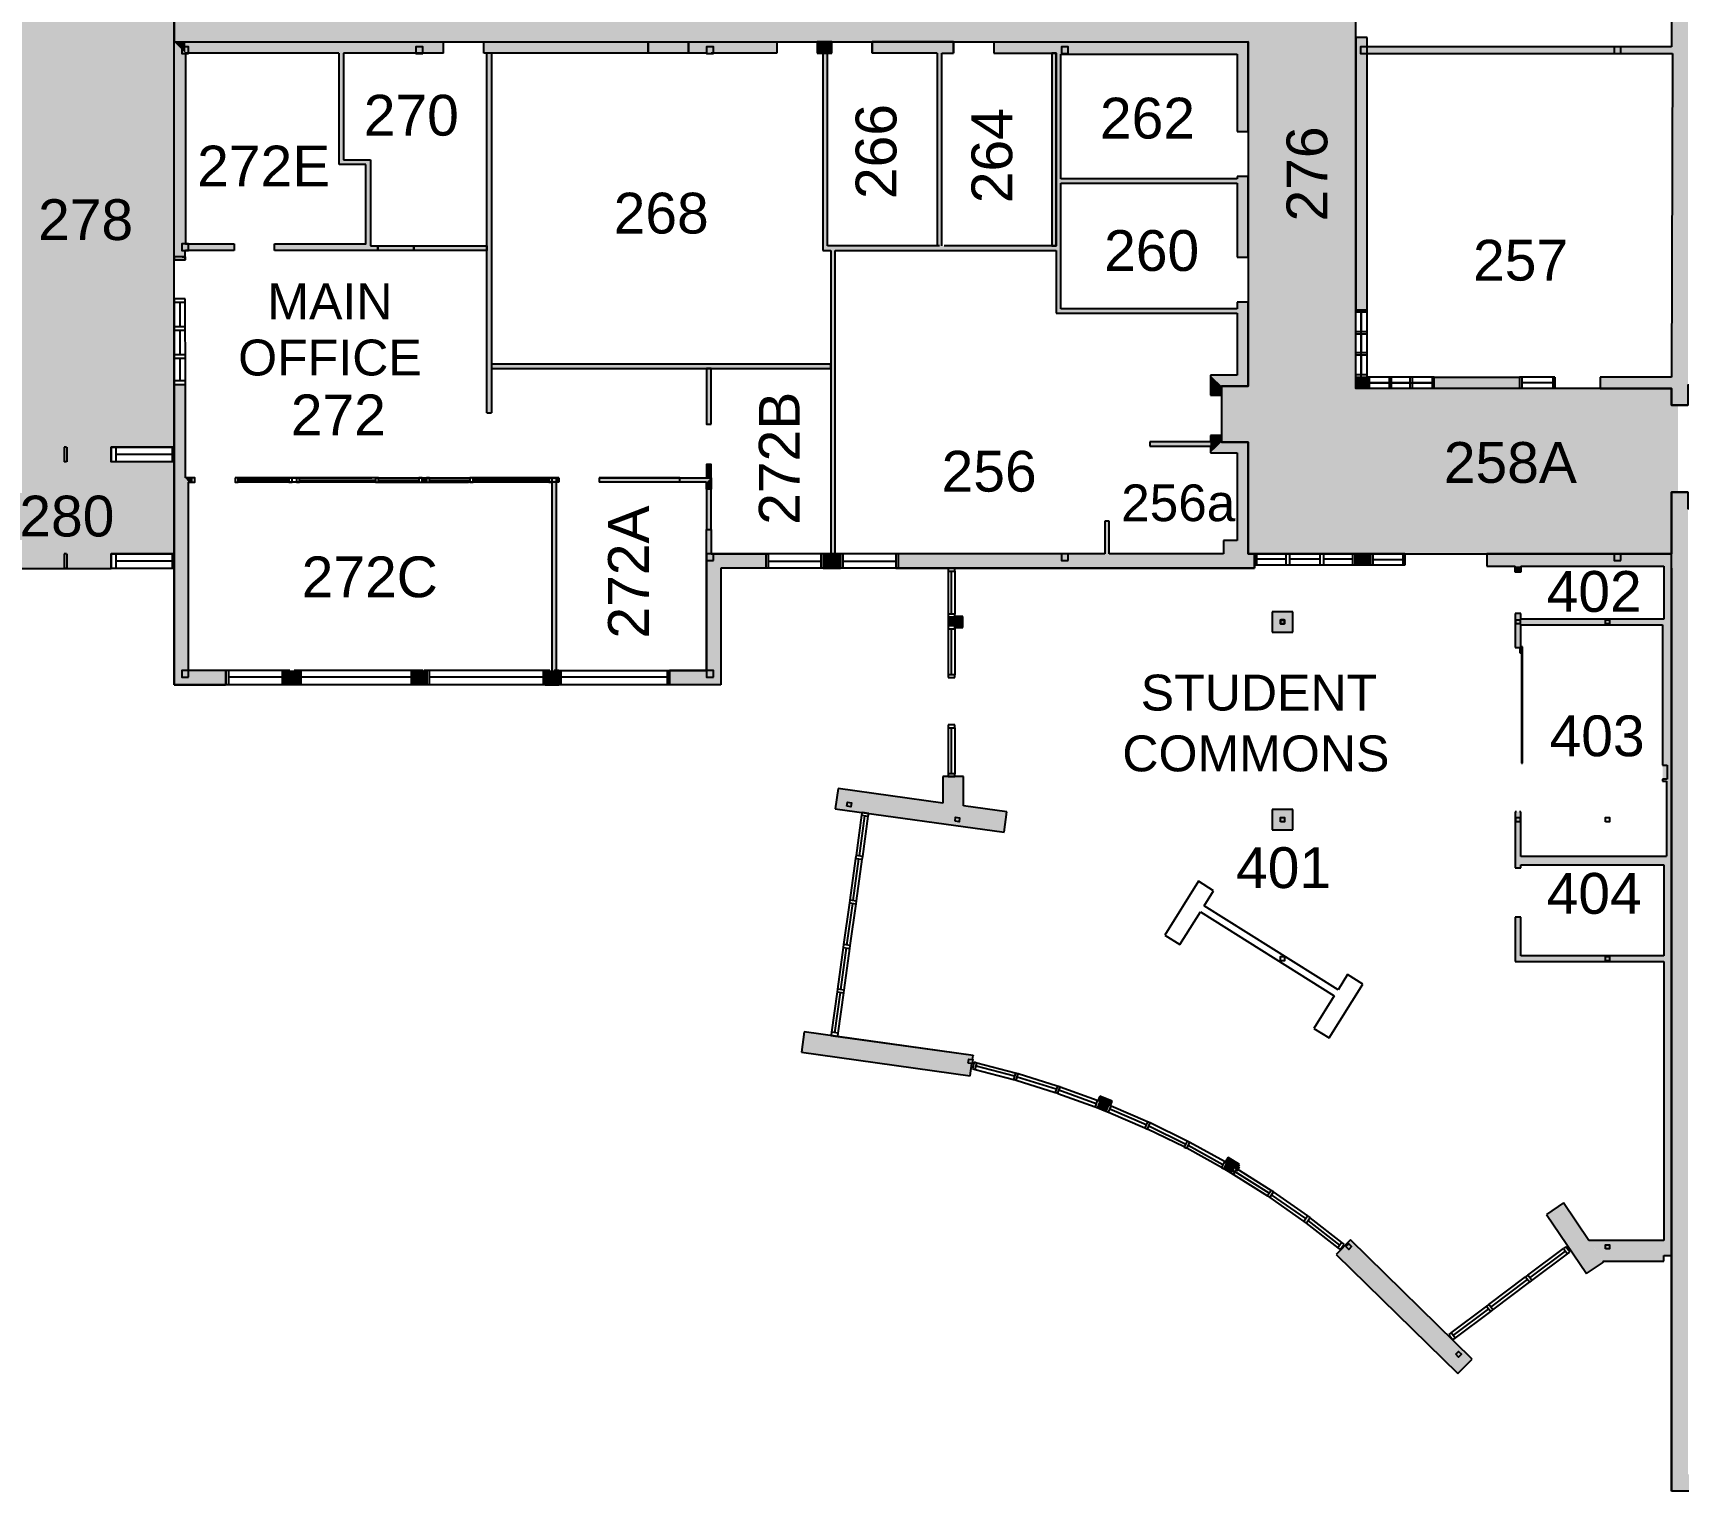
# Model space of a CAD drawing. Extents: x 17496 to 132343, y 22085 to 108769.
# Drawn here: x 60690 to 97396, y 28943 to 61466 of the extents above; entities that cross this region are included whole.
import ezdxf

# ---------------------------------------------------------------- set-up
doc = ezdxf.new("R2010")
doc.units = 0
doc.header["$LTSCALE"] = 500
for name, color, linetype in [('A-GENM', 6, 'CONTINUOUS'), ('CORRIDOR_HATCH', 253, 'CONTINUOUS'), ('ROOM_NUMBERS', 7, 'CONTINUOUS'), ('S-COLS', 6, 'CONTINUOUS'), ('SC1', 7, 'CONTINUOUS'), ('SOLID', 7, 'CONTINUOUS'), ('WALLS', 7, 'CONTINUOUS'), ('WINDOWS', 7, 'CONTINUOUS')]:
    doc.layers.add(name, color=color, linetype=linetype)
doc.styles.add('STANDARD_2', font='arial.ttf')

# ---------------------------------------------------------------- blocks, each defined once
blk = doc.blocks.new('*U64')
at = {"layer": 'SOLID'}
for points in [[(73321, 51443), (73321, 51543), (75121, 51443)], [(75121, 51443), (73321, 51543), (75121, 51543)]]:
    blk.add_solid(points, dxfattribs=at)
blk = doc.blocks.new('*U65')
at = {"layer": 'SOLID'}
for points in [[(75721, 50393), (75721, 51293), (75821, 50393)], [(75821, 50393), (75721, 51293), (75821, 51293)]]:
    blk.add_solid(points, dxfattribs=at)
blk = doc.blocks.new('*U66')
at = {"layer": 'SOLID'}
for points in [[(72371, 51443), (72371, 51543), (72421, 51443)], [(72421, 51443), (72371, 51543), (72421, 51543)]]:
    blk.add_solid(points, dxfattribs=at)
blk = doc.blocks.new('*U69')
at = {"layer": 'SOLID'}
for points in [[(78190, 61014), (78190, 61264), (78317, 61014)], [(78317, 61014), (78190, 61264), (78317, 61264)], [(78317, 61014), (78317, 61264), (78514, 61014)], [(78514, 61014), (78317, 61264), (78514, 61264)]]:
    blk.add_solid(points, dxfattribs=at)
blk = doc.blocks.new('*U70')
at = {"layer": 'SOLID'}
for points in [[(74415, 61014), (74415, 61264), (75315, 61014)], [(75315, 61014), (74415, 61264), (75315, 61264)]]:
    blk.add_solid(points, dxfattribs=at)
blk = doc.blocks.new('*U71')
at = {"layer": 'SOLID'}
for points in [[(68386, 56614), (68386, 56714), (70819, 56614)], [(70819, 56614), (68386, 56714), (70819, 56714)]]:
    blk.add_solid(points, dxfattribs=at)
blk = doc.blocks.new('*U72')
at = {"layer": 'SOLID'}
for points in [[(70749, 61014), (70749, 61264), (74415, 61014)], [(74415, 61014), (70749, 61264), (74415, 61264)]]:
    blk.add_solid(points, dxfattribs=at)
blk = doc.blocks.new('*U73')
at = {"layer": 'SOLID'}
for points in [[(64091, 61014), (63841, 61264), (64091, 61264)], [(64091, 61014), (64091, 61264), (69849, 61014)], [(69849, 61014), (64091, 61264), (69849, 61264)]]:
    blk.add_solid(points, dxfattribs=at)
blk = doc.blocks.new('*U74')
at = {"layer": 'SOLID'}
for points in [[(70919, 53979), (70919, 54079), (78491, 53979)], [(78491, 53979), (70919, 54079), (78491, 54079)]]:
    blk.add_solid(points, dxfattribs=at)
blk = doc.blocks.new('*U75')
at = {"layer": 'SOLID'}
for points in [[(75721, 52743), (75721, 53979), (75821, 52743)], [(75821, 52743), (75721, 53979), (75821, 53979)]]:
    blk.add_solid(points, dxfattribs=at)
blk = doc.blocks.new('*U76')
at = {"layer": 'SOLID'}
for points in [[(75721, 51543), (75721, 51843), (75821, 51543)], [(75821, 51543), (75721, 51843), (75821, 51843)]]:
    blk.add_solid(points, dxfattribs=at)
blk = doc.blocks.new('*U82')
at = {"layer": 'SOLID'}
for points in [[(83421, 56714), (83421, 61014), (83521, 56714)], [(83521, 56714), (83421, 61014), (83521, 61014)]]:
    blk.add_solid(points, dxfattribs=at)
blk = doc.blocks.new('SHS-SQUARE_HOLLOW_SECTION-')
at = {"layer": 'SC1'}
for p, q in [((-45, 37.8), (-45, -37.8)), ((-41.4, -37.8), (-41.4, 37.8)), ((37.8, 45), (-37.8, 45)), ((-37.8, 41.4), (37.8, 41.4)), ((41.4, 37.8), (41.4, -37.8)), ((45, -37.8), (45, 37.8)), ((37.8, -41.4), (-37.8, -41.4)), ((-37.8, -45), (37.8, -45))]:
    blk.add_line(p, q, dxfattribs=at)
for centre, radius, start, end in [((-37.8, 37.8), 7.2, 90, 180), ((-37.8, 37.8), 3.6, 90, 180), ((37.8, 37.8), 7.2, 360, 90), ((37.8, 37.8), 3.6, 0, 90), ((-37.8, -37.8), 7.2, 180, 270), ((-37.8, -37.8), 3.6, 180, 270), ((37.8, -37.8), 7.2, 270, 360), ((37.8, -37.8), 3.6, 270, 0)]:
    blk.add_arc(centre, radius, start, end, dxfattribs=at)
blk = doc.blocks.new('RECTANGULAR_MULLION_-_64MM')
at = {"layer": 'WINDOWS'}
for p, q in [((0, 112), (-64, 112)), ((-64, 112), (-64, -38)), ((0, -38), (0, 112)), ((-64, -38), (0, -38))]:
    blk.add_line(p, q, dxfattribs=at)
blk = doc.blocks.new('RECTANGULAR_MULLION_-_64M0')
at = {"layer": 'WINDOWS'}
for p, q in [((0, 112), (-64, 112)), ((-64, 112), (-64, -38)), ((0, -38), (0, 112)), ((-64, -38), (0, -38))]:
    blk.add_line(p, q, dxfattribs=at)
blk = doc.blocks.new('RECTANGULAR_MULLION_-_64M1')
at = {"layer": 'WINDOWS'}
for p, q in [((0, 112), (-64, 112)), ((-64, 112), (-64, -38)), ((0, -38), (0, 112)), ((-64, -38), (0, -38))]:
    blk.add_line(p, q, dxfattribs=at)
blk = doc.blocks.new('BASE_CABINET_BLANK_FRONT_-')
at = {"layer": 'WINDOWS'}
for p, q in [((62846, 135781), (60367, 135781)), ((60367, 135781), (60367, 135745)), ((60385, 135722), (60386, 135722)), ((60386, 135762), (62846, 135762)), ((60386, 135722), (60386, 135762)), ((62846, 135762), (62846, 135781))]:
    blk.add_line(p, q, dxfattribs=at)
blk = doc.blocks.new('STEEL_COLUMN_BASE_PLATE1_-')
at = {"layer": 'WALLS'}
for p, q in [((59535, 123216), (59535, 123104)), ((59835, 123216), (59535, 123216)), ((59586, 123064), (59646, 123064)), ((59721, 123064), (59785, 123064)), ((59835, 123106), (59835, 123216))]:
    blk.add_line(p, q, dxfattribs=at)
blk = doc.blocks.new('RECTANGULAR_MULLION_-_64M2')
at = {"layer": 'WINDOWS'}
for p, q in [((-64, 112), (0, 112)), ((-64, -38), (-64, 112)), ((0, 112), (0, -38)), ((0, -38), (-64, -38))]:
    blk.add_line(p, q, dxfattribs=at)
blk = doc.blocks.new('RECTANGULAR_MULLION_-_64M3')
at = {"layer": 'WINDOWS'}
for p, q in [((-32, 112), (32, 112)), ((-32, -38), (-32, 112)), ((32, 112), (32, -38)), ((32, -38), (-32, -38))]:
    blk.add_line(p, q, dxfattribs=at)
blk = doc.blocks.new('RECTANGULAR_MULLION_-_64M4')
at = {"layer": 'WINDOWS'}
for p, q in [((-32, 112), (32, 112)), ((-32, -38), (-32, 112)), ((32, 112), (32, -38)), ((32, -38), (-32, -38))]:
    blk.add_line(p, q, dxfattribs=at)
blk = doc.blocks.new('RECTANGULAR_MULLION_-_64M5')
at = {"layer": 'WINDOWS'}
for p, q in [((-64, 112), (0, 112)), ((-64, -38), (-64, 112)), ((0, 112), (0, -38)), ((0, -38), (-64, -38))]:
    blk.add_line(p, q, dxfattribs=at)
blk = doc.blocks.new('RECTANGULAR_MULLION_-_64M6')
at = {"layer": 'WINDOWS'}
for p, q in [((-32, 112), (32, 112)), ((-32, -38), (-32, 112)), ((32, 112), (32, -38)), ((32, -38), (-32, -38))]:
    blk.add_line(p, q, dxfattribs=at)
blk = doc.blocks.new('RECTANGULAR_MULLION_-_64M7')
at = {"layer": 'WINDOWS'}
for p, q in [((-32, 112), (32, 112)), ((-32, -38), (-32, 112)), ((32, 112), (32, -38)), ((32, -38), (-32, -38))]:
    blk.add_line(p, q, dxfattribs=at)
blk = doc.blocks.new('RECTANGULAR_MULLION_-_64M8')
at = {"layer": 'WINDOWS'}
for p, q in [((-64, 112), (0, 112)), ((-64, -38), (-64, 112)), ((0, 112), (0, -38)), ((0, -38), (-64, -38))]:
    blk.add_line(p, q, dxfattribs=at)
blk = doc.blocks.new('RECTANGULAR_MULLION_-_64M9')
at = {"layer": 'WINDOWS'}
for p, q in [((-32, 112), (32, 112)), ((-32, -38), (-32, 112)), ((32, 112), (32, -38)), ((32, -38), (-32, -38))]:
    blk.add_line(p, q, dxfattribs=at)
blk = doc.blocks.new('RECTANGULAR_MULLION_-_64MA')
at = {"layer": 'WINDOWS'}
for p, q in [((-32, 112), (32, 112)), ((-32, -38), (-32, 112)), ((32, 112), (32, -38)), ((32, -38), (-32, -38))]:
    blk.add_line(p, q, dxfattribs=at)
blk = doc.blocks.new('RECTANGULAR_MULLION_-_64MB')
at = {"layer": 'WINDOWS'}
for p, q in [((-64, 38), (0, 38)), ((-64, -112), (-64, 38)), ((0, 38), (0, -112)), ((0, -112), (-64, -112))]:
    blk.add_line(p, q, dxfattribs=at)
blk = doc.blocks.new('RECTANGULAR_MULLION_-_64MC')
at = {"layer": 'WINDOWS'}
for p, q in [((-32, 38), (32, 38)), ((-32, -112), (-32, 38)), ((32, 38), (32, -112)), ((32, -112), (-32, -112))]:
    blk.add_line(p, q, dxfattribs=at)
blk = doc.blocks.new('RECTANGULAR_MULLION_-_64MD')
at = {"layer": 'WINDOWS'}
for p, q in [((-64, 112), (0, 112)), ((-64, -38), (-64, 112)), ((0, 112), (0, -38)), ((0, -38), (-64, -38))]:
    blk.add_line(p, q, dxfattribs=at)
blk = doc.blocks.new('RECTANGULAR_MULLION_-_64ME')
at = {"layer": 'WINDOWS'}
for p, q in [((-64, 38), (0, 38)), ((-64, -112), (-64, 38)), ((0, 38), (0, -112)), ((0, -112), (-64, -112))]:
    blk.add_line(p, q, dxfattribs=at)
blk = doc.blocks.new('BASE_CABINET_BLANK_FRONT1_')
at = {"layer": 'WINDOWS'}
for p, q in [((62846, 135781), (60271, 135781)), ((60271, 135781), (60271, 135745)), ((60271, 135722), (60386, 135722)), ((60386, 135762), (62846, 135762)), ((60386, 135722), (60386, 135762)), ((62846, 135762), (62846, 135781))]:
    blk.add_line(p, q, dxfattribs=at)
blk = doc.blocks.new('*U89')
at = {"layer": 'SOLID'}
for points in [[(73321, 51443), (73321, 51543), (75121, 51443)], [(75121, 51443), (73321, 51543), (75121, 51543)]]:
    blk.add_solid(points, dxfattribs=at)
blk = doc.blocks.new('*U90')
at = {"layer": 'SOLID'}
for points in [[(69371, 51443), (69371, 51543), (69471, 51443)], [(69471, 51443), (69371, 51543), (69471, 51543)]]:
    blk.add_solid(points, dxfattribs=at)
blk = doc.blocks.new('*U92')
at = {"layer": 'CORRIDOR_HATCH'}
for points in [[(60388, 49519), (60388, 79119), (61240, 49519)], [(61240, 49519), (60388, 79119), (61240, 79119)], [(61240, 49519), (61240, 68029), (61810, 49519)], [(61810, 49519), (61240, 68029), (61810, 68029)], [(61810, 49519), (61810, 68029), (61841, 49519)], [(61841, 49519), (61810, 68029), (61841, 68029)], [(61841, 49519), (61841, 64527), (62438, 49519)], [(62438, 49519), (61841, 64527), (62438, 64527)], [(62438, 52228), (62438, 64527), (63840, 52228)], [(63840, 52228), (62438, 64527), (63840, 64527)], [(63840, 56404), (63840, 64527), (63841, 61264)], [(63841, 61264), (63840, 64527), (63841, 64527)], [(63841, 61264), (63841, 63664), (87210, 61264)], [(87210, 61264), (63841, 63664), (87210, 63664)], [(87210, 61264), (87210, 63664), (87806, 61264)], [(87806, 61264), (87210, 63664), (87806, 63664)], [(87806, 49848), (87806, 63664), (90206, 49848)], [(90206, 49848), (87806, 63664), (90206, 63664)], [(63840, 52228), (63840, 55534), (63841, 52228)], [(87210, 52340), (87210, 53590), (87806, 52340)], [(87806, 52340), (87210, 53590), (87806, 53590)], [(90206, 49848), (90206, 53538), (91301, 49848)], [(91301, 49848), (90206, 53538), (91301, 53538)], [(91301, 49848), (91301, 53538), (93131, 49848)], [(93131, 49848), (91301, 53538), (93131, 53538)], [(93131, 49848), (93131, 53538), (96216, 49848)], [(96216, 49848), (93131, 53538), (96216, 53538)], [(96216, 49848), (96216, 53538), (97246, 49848)], [(97246, 49848), (96216, 53538), (97246, 53538)], [(97246, 49848), (97246, 53538), (97246, 51221)], [(97246, 51221), (97246, 53538), (97246, 53538)], [(97246, 51221), (97246, 53161), (97396, 51221)], [(97396, 51221), (97246, 53161), (97396, 53161)], [(62438, 49848), (62438, 51899), (63840, 49848)], [(63840, 49848), (62438, 51899), (63840, 51899)], [(63840, 49848), (63840, 51899), (63841, 49848)], [(63841, 49848), (63840, 51899), (63841, 51899)]]:
    blk.add_solid(points, dxfattribs=at)

msp = doc.modelspace()

# ---------------------------------------------------------------- linework, layer by layer
at = {"layer": 'CORRIDOR_HATCH'}
msp.add_lwpolyline([(60388, 49519), (62438, 49519), (62438, 49848), (63841, 49848), (63841, 51899), (62438, 51899), (62438, 52228), (63841, 52228), (63840, 55534), (63840, 56404), (63841, 61264), (63841, 63664), (63841, 64527), (61841, 64527), (61841, 68029), (61240, 68029), (61240, 68219), (61810, 68219), (61810, 79119), (58796, 79119)], dxfattribs=at)
msp.add_lwpolyline([(63841, 63664), (63841, 61264), (87806, 61264), (87806, 53590), (87210, 53590), (87210, 52340), (87806, 52340), (87806, 49848), (91301, 49848), (93131, 49848), (97246, 49848), (97246, 51221), (97616, 51221), (97616, 50861), (110416, 50861), (110416, 53611), (97616, 53611), (97616, 53161), (97246, 53161), (97246, 53538), (90206, 53538), (90206, 63664)], close=True, dxfattribs=at)
at = {"layer": 'SC1', "flags": 128}
for points in [[(64161, 61009), (64161, 61159), (64011, 61159), (64011, 61009)], [(69386, 61009), (69386, 61159), (69236, 61159), (69236, 61009)], [(75871, 61009), (75871, 61159), (75721, 61159), (75721, 61009)], [(83786, 61009), (83786, 61159), (83636, 61159), (83636, 61009)], [(90461, 61009), (90461, 61159), (90311, 61159), (90311, 61009)], [(96121, 61009), (96121, 61159), (95971, 61159), (95971, 61009)], [(64161, 56614), (64161, 56764), (64011, 56764), (64011, 56614)], [(75871, 49698), (75871, 49848), (75721, 49848), (75721, 49698)], [(83786, 49698), (83786, 49848), (83636, 49848), (83636, 49698)], [(90441, 49698), (90441, 49848), (90291, 49848), (90291, 49698)], [(96121, 49698), (96121, 49848), (95971, 49848), (95971, 49698)], [(81268, 48283), (81269, 48373), (81359, 48373), (81358, 48283)], [(88522, 48283), (88522, 48373), (88612, 48373), (88612, 48283)], [(93779, 48283), (93779, 48373), (93869, 48373), (93869, 48283)], [(95775, 48283), (95776, 48373), (95866, 48373), (95865, 48283)], [(64161, 47098), (64161, 47248), (64011, 47248), (64011, 47098)], [(69386, 47098), (69386, 47248), (69236, 47248), (69236, 47098)], [(75871, 47098), (75871, 47248), (75721, 47248), (75721, 47098)], [(78849, 44220), (78861, 44309), (78950, 44297), (78938, 44208)], [(81264, 43884), (81276, 43974), (81365, 43961), (81353, 43872)], [(88522, 43873), (88522, 43963), (88612, 43963), (88612, 43873)], [(93779, 43873), (93779, 43963), (93869, 43963), (93869, 43873)], [(95775, 43873), (95776, 43963), (95866, 43963), (95865, 43873)], [(88522, 40773), (88522, 40863), (88612, 40863), (88612, 40773)], [(95775, 40773), (95776, 40863), (95866, 40863), (95865, 40773)], [(81559, 38490), (81572, 38579), (81661, 38566), (81648, 38477)], [(84533, 37572), (84567, 37656), (84650, 37622), (84616, 37538)], [(87366, 36197), (87411, 36275), (87489, 36230), (87444, 36152)], [(89983, 34395), (90046, 34459), (90110, 34396), (90047, 34332)], [(95776, 34348), (95776, 34438), (95866, 34438), (95866, 34348)], [(92435, 31994), (92498, 32059), (92562, 31996), (92499, 31931)]]:
    msp.add_lwpolyline(points, close=True, dxfattribs=at)
at = {"layer": 'SOLID'}
for p, q in [((68386, 56714), (68386, 56614)), ((69189, 56714), (69189, 56614))]:
    msp.add_line(p, q, dxfattribs=at)
for points in [[(97246, 53161), (97616, 53161), (97246, 67862), (97616, 67862)], [(90206, 61364), (90456, 61364), (90206, 55288), (90456, 55288)], [(63841, 61264), (64091, 61014), (63841, 56474), (64090, 56474)], [(67521, 61014), (67621, 61014), (67521, 58532), (67621, 58614)], [(70819, 61014), (70919, 61014), (70819, 52993), (70919, 52993)], [(77290, 61264), (77290, 61014), (75315, 61264), (75315, 61014)], [(78317, 61014), (78417, 61014), (78317, 56714), (78417, 56714)], [(81226, 61264), (81226, 61014), (79414, 61264), (79414, 61014)], [(80866, 56714), (80966, 56714), (80866, 61014), (80966, 61014)], [(87556, 61014), (87806, 61264), (82126, 61014), (82123, 61261)], [(83621, 55314), (83521, 55214), (83621, 61014), (83521, 61014)], [(87556, 59264), (87806, 59264), (87556, 61014), (87806, 61264)], [(90456, 61159), (90456, 61009), (97246, 61159), (97246, 61009)], [(67521, 58532), (67604, 58632), (68121, 58532), (68221, 58632)], [(68121, 58532), (68221, 58632), (68121, 56759), (68221, 56714)], [(83621, 58214), (83621, 58114), (87556, 58214), (87556, 58114)], [(87556, 56464), (87806, 56464), (87556, 58264), (87806, 58264)], [(64091, 56759), (64091, 56614), (65179, 56759), (65179, 56614)], [(66079, 56759), (66079, 56614), (68136, 56759), (68236, 56714)], [(68223, 56714), (66079, 56614), (68386, 56714), (68386, 56614)], [(70919, 56714), (70919, 56614), (69189, 56714), (69189, 56614)], [(78317, 56714), (78317, 56614), (83521, 56714), (83521, 56614)], [(78491, 49848), (78591, 49848), (78491, 56614), (78591, 56614)], [(87556, 53830), (87806, 53590), (87556, 55464), (87806, 55464)], [(87556, 55314), (87556, 55214), (83621, 55314), (83521, 55214)], [(64091, 53614), (63841, 53614), (64091, 51543), (63841, 49848)], [(86960, 53390), (87210, 53390), (86960, 53830), (87210, 53590)], [(86960, 53830), (87210, 53590), (87556, 53830), (87806, 53590)], [(90206, 53788), (90456, 53788), (90206, 53538), (90456, 53538)], [(93856, 53788), (93856, 53538), (91956, 53788), (91956, 53538)], [(97246, 53788), (97246, 53538), (95656, 53788), (95656, 53538)], [(86960, 52100), (87210, 52340), (86960, 52490), (87210, 52490)], [(85606, 52248), (85606, 52348), (86960, 52248), (86960, 52348)], [(87556, 52100), (87806, 52340), (86960, 52100), (87210, 52340)], [(87556, 50148), (87806, 49848), (87556, 52100), (87806, 52340)], [(64091, 51543), (64161, 51443), (63841, 49848), (64161, 49848)], [(64231, 51543), (64231, 51443), (64091, 51543), (64161, 51443)], [(72271, 47248), (72371, 47248), (72271, 51543), (72371, 51543)], [(75121, 51543), (75121, 51443), (75821, 51543), (75721, 51443)], [(75821, 51543), (75721, 51443), (75821, 51293), (75721, 51293)], [(97246, 46343), (97616, 46343), (97246, 51221), (97616, 51221)], [(75721, 49848), (75821, 49848), (75721, 50393), (75821, 50393)], [(84606, 49848), (84706, 49848), (84606, 50576), (84706, 50576)], [(87256, 50148), (87256, 49848), (87556, 50148), (87806, 49848)], [(64161, 47248), (63841, 46928), (64161, 49848), (63841, 49848)], [(75721, 49848), (75821, 49848), (75721, 47248), (76041, 49528)], [(77041, 49848), (77041, 49528), (75821, 49848), (76041, 49528)], [(78711, 49848), (78711, 49528), (78321, 49848), (78321, 49528)], [(87943, 49848), (87944, 49528), (79991, 49848), (79991, 49528)], [(90181, 49594), (90535, 49594), (90181, 49848), (90535, 49848)], [(97246, 49848), (97246, 49571), (93131, 49848), (93131, 49571)], [(93886, 49440), (93886, 49571), (93762, 49440), (93762, 49571)], [(97076, 48390), (97076, 49571), (97246, 48390), (97246, 49571)], [(76041, 49528), (75721, 47248), (76041, 46928), (74891, 47248)], [(88337, 48097), (88337, 48557), (88797, 48097), (88797, 48557)], [(93886, 48514), (93886, 47755), (93762, 48514), (93762, 47755)], [(81110, 48239), (81110, 48439), (81260, 48239), (81260, 48439)], [(81260, 48203), (81260, 48452), (81438, 48203), (81438, 48452)], [(97048, 48390), (97048, 48266), (93886, 48390), (93886, 48266)], [(97048, 44775), (97048, 48390), (97246, 44775), (97246, 48390)], [(65001, 47248), (65001, 46928), (64161, 47248), (63841, 46928)], [(66621, 47248), (66621, 46928), (66301, 47248), (66301, 46928)], [(69481, 47248), (69481, 46928), (69181, 47248), (69181, 46928)], [(72121, 47248), (72121, 46928), (72421, 47248), (72421, 46928)], [(76041, 46928), (74891, 47248), (74891, 46928)], [(97246, 43543), (97246, 46343), (97615, 43543), (97616, 46343)], [(80994, 44290), (80994, 44879), (81451, 44227), (81451, 44879)], [(78591, 44163), (78654, 44616), (82358, 43639), (82421, 44092)], [(97140, 43101), (97140, 44775), (97246, 43101), (97246, 44775)], [(88337, 43688), (88337, 44148), (88797, 43688), (88797, 44148)], [(93886, 42842), (93762, 42842), (93886, 44095), (93762, 44095)], [(97246, 28943), (97616, 29313), (97246, 43543), (97616, 43543)], [(97076, 42911), (93886, 42911), (97076, 43095), (93886, 43095)], [(97076, 34199), (97076, 43101), (97246, 34199), (97246, 43101)], [(93886, 40880), (93762, 40756), (93886, 41742), (93762, 41742)], [(93762, 40756), (93886, 40880), (97076, 40756), (97076, 40880)], [(77835, 38730), (77898, 39183), (81603, 38206), (81666, 38658)], [(84447, 37494), (84497, 37630), (84631, 37422), (84685, 37555)], [(84452, 37648), (84494, 37752), (84731, 37537), (84772, 37639)], [(87296, 36287), (87354, 36383), (87554, 36131), (87611, 36228)], [(87263, 36138), (87334, 36264), (87419, 36038), (87499, 36164)], [(94460, 35113), (94834, 35375), (95352, 33795), (95730, 34051)], [(89769, 34220), (90088, 34546), (92484, 31562), (92804, 31888)], [(95716, 34073), (95406, 34530), (97076, 34073), (97076, 34530)], [(97616, 29313), (97246, 28943), (104096, 29313), (104096, 28943)]]:
    msp.add_solid(points, dxfattribs=at)
at = {"layer": 'WALLS'}
for p, q in [((97246, 66945), (97246, 61159)), ((90456, 61364), (90206, 61364)), ((90206, 61364), (90206, 55288)), ((90456, 61159), (90456, 61364)), ((63841, 56514), (63841, 61264)), ((63841, 61264), (69849, 61264)), ((67519, 61014), (64091, 61014)), ((64091, 61014), (64091, 56759)), ((67521, 58532), (67521, 61014)), ((69849, 61014), (67619, 61014)), ((67621, 61014), (67621, 58632)), ((69849, 61014), (69849, 61264)), ((70749, 61264), (74415, 61264)), ((74415, 61014), (70749, 61014)), ((70769, 61014), (70749, 61014)), ((70819, 52993), (70819, 61014)), ((70919, 61014), (70919, 52993)), ((74415, 61264), (74415, 61014)), ((75315, 61014), (75315, 61264)), ((75315, 61264), (77290, 61264)), ((75719, 61014), (75315, 61014)), ((77290, 61014), (75819, 61014)), ((77290, 61264), (77290, 61014)), ((78514, 61264), (78190, 61264)), ((78190, 61264), (78190, 61014)), ((78190, 61014), (78317, 61014)), ((78317, 61014), (78514, 61014)), ((78317, 61014), (78317, 56714)), ((78417, 56714), (78417, 61014)), ((78514, 61014), (78514, 61264)), ((81226, 61264), (79414, 61264)), ((79414, 61264), (79414, 61014)), ((79414, 61014), (79414, 61264)), ((79414, 61264), (81226, 61264)), ((80866, 61014), (79414, 61014)), ((80866, 61014), (80866, 56714)), ((80966, 56714), (80966, 61014)), ((80966, 61014), (81226, 61014)), ((81226, 61014), (81226, 61264)), ((81226, 61264), (81226, 61014)), ((82126, 61261), (82126, 61014)), ((82126, 61014), (83521, 61014)), ((87806, 61264), (82142, 61261)), ((83521, 61014), (83521, 56714)), ((83621, 58214), (83621, 60996)), ((83621, 60996), (87558, 60996)), ((87558, 60996), (87556, 59264)), ((87806, 59264), (87806, 61264)), ((97246, 61159), (90456, 61159)), ((90456, 55288), (90456, 61009)), ((90456, 61009), (97269, 61009)), ((97269, 61009), (97246, 53788)), ((87556, 59264), (87806, 59264)), ((68121, 58532), (67521, 58532)), ((67621, 58632), (68221, 58632)), ((68121, 56759), (68121, 58532)), ((68221, 58632), (68221, 56714)), ((87556, 58214), (83621, 58214)), ((83621, 55314), (83621, 58114)), ((83621, 58114), (87556, 58114)), ((87806, 58264), (87556, 58264)), ((87556, 58264), (87556, 58214)), ((87556, 58114), (87556, 56464)), ((87806, 56464), (87806, 58264)), ((64090, 56474), (64090, 56614)), ((64091, 56759), (65179, 56759)), ((65179, 56614), (64091, 56614)), ((65179, 56759), (65179, 56614)), ((66079, 56614), (66079, 56759)), ((66079, 56759), (68123, 56759)), ((68386, 56614), (66079, 56614)), ((68221, 56714), (68386, 56714)), ((69189, 56614), (69189, 56714)), ((70919, 56714), (70919, 56614)), ((78317, 56714), (78317, 56714)), ((78317, 56714), (78317, 56614)), ((78317, 56614), (78491, 56614)), ((80918, 56714), (78417, 56714)), ((78491, 56614), (78491, 49848)), ((78591, 49848), (78591, 56614)), ((78591, 56614), (83521, 56614)), ((83521, 56714), (81018, 56714)), ((83521, 56614), (83521, 55214)), ((64090, 56404), (63840, 56404)), ((64090, 56474), (63841, 56474)), ((64090, 56474), (63841, 56474)), ((64021, 56474), (64090, 56474)), ((64090, 56474), (64090, 56404)), ((87556, 56464), (87806, 56464)), ((63840, 55534), (63840, 53614)), ((64090, 55534), (63840, 55534)), ((64090, 55454), (63840, 55454)), ((63965, 55454), (63965, 54911)), ((64091, 53614), (64090, 55534)), ((87806, 55464), (87556, 55464)), ((87556, 55464), (87556, 55314)), ((87806, 53590), (87806, 55464)), ((83521, 55214), (87556, 55214)), ((87556, 55314), (83621, 55314)), ((87556, 55214), (87556, 53830)), ((90206, 55288), (90456, 55288)), ((64090, 54911), (63840, 54911)), ((64090, 54831), (63840, 54831)), ((63965, 54831), (63965, 54288)), ((64090, 54288), (63840, 54288)), ((64090, 54208), (63840, 54208)), ((63965, 54208), (63965, 53704)), ((70919, 53979), (78491, 53979)), ((64090, 53704), (63840, 53704)), ((63841, 53614), (63841, 46928)), ((64091, 53614), (63841, 53614)), ((64091, 51543), (64091, 53614)), ((87556, 53830), (86960, 53830)), ((86960, 53830), (86960, 53390)), ((91956, 53538), (91956, 53788)), ((91956, 53788), (93856, 53788)), ((93856, 53788), (93856, 53538)), ((97246, 53788), (95656, 53788)), ((95656, 53788), (95656, 53538)), ((86960, 53390), (87210, 53390)), ((87210, 53390), (87210, 53590)), ((87210, 53590), (87806, 53590)), ((93856, 53538), (91956, 53538)), ((95656, 53538), (97246, 53538)), ((97246, 53538), (97246, 53161)), ((70819, 52993), (70919, 52993)), ((97246, 53161), (97616, 53161)), ((87210, 52490), (86960, 52490)), ((86960, 52490), (86960, 52348)), ((87210, 52340), (87210, 52490)), ((86960, 52348), (85606, 52348)), ((85606, 52348), (85606, 52248)), ((85606, 52248), (86960, 52248)), ((86960, 52248), (86960, 52100)), ((87806, 52340), (87210, 52340)), ((87806, 49848), (87806, 52340)), ((86960, 52100), (87556, 52100)), ((87556, 52100), (87556, 50148)), ((64231, 51543), (64091, 51543)), ((64161, 47248), (64161, 51443)), ((64161, 51443), (64301, 51443)), ((64301, 51443), (64301, 51543)), ((72321, 51543), (72221, 51543)), ((72271, 51543), (72271, 47248)), ((72271, 51543), (72421, 51543)), ((72371, 47248), (72371, 51543)), ((72421, 51543), (72421, 51443)), ((73321, 51543), (73321, 51443)), ((73321, 51543), (73321, 51443)), ((73321, 51543), (73321, 51443)), ((75121, 51543), (73321, 51543)), ((73321, 51543), (75121, 51543)), ((73321, 51543), (75121, 51543)), ((73321, 51543), (73321, 51443)), ((75121, 51443), (73321, 51443)), ((75121, 51443), (73321, 51443)), ((75121, 51443), (75121, 51543)), ((75121, 51543), (75821, 51543)), ((75121, 51443), (75121, 51543)), ((75721, 51443), (75121, 51443)), ((75721, 51293), (75721, 51443)), ((75821, 51543), (75821, 51293)), ((75821, 51293), (75721, 51293)), ((97616, 51221), (97246, 51221)), ((97246, 51221), (97246, 49848)), ((75721, 47248), (75721, 50393)), ((75721, 50393), (75821, 50393)), ((75821, 50393), (75821, 49848)), ((84706, 50576), (84606, 50576)), ((84606, 50576), (84606, 49848)), ((84706, 49848), (84706, 50576)), ((87556, 50148), (87256, 50148)), ((87256, 50148), (87256, 49848)), ((63841, 46928), (63841, 49848)), ((64161, 47248), (64161, 49848)), ((75721, 49848), (75721, 47248)), ((77091, 49848), (75821, 49848)), ((75821, 49848), (77091, 49848)), ((77041, 49848), (77041, 49528)), ((77041, 49848), (77041, 49528)), ((77091, 49848), (77091, 49528)), ((78271, 49848), (78271, 49528)), ((78321, 49848), (78321, 49528)), ((78711, 49848), (78321, 49848)), ((78321, 49848), (78321, 49528)), ((78491, 49848), (78591, 49848)), ((78711, 49528), (78711, 49848)), ((78711, 49848), (78711, 49528)), ((78711, 49848), (78711, 49528)), ((78761, 49848), (78761, 49528)), ((84606, 49848), (79941, 49848)), ((84606, 49848), (79941, 49848)), ((79941, 49848), (79941, 49528)), ((79991, 49848), (79991, 49528)), ((79991, 49848), (79991, 49528)), ((87256, 49848), (84706, 49848)), ((87256, 49848), (84706, 49848)), ((87943, 49848), (87806, 49848)), ((87943, 49848), (87806, 49848)), ((87944, 49528), (87943, 49848)), ((97246, 49848), (93131, 49848)), ((93131, 49848), (93131, 49571)), ((93131, 49571), (93762, 49571)), ((93762, 49440), (93762, 49571)), ((93886, 49571), (93886, 49440)), ((93886, 49571), (97076, 49571)), ((97076, 49571), (97076, 48390)), ((97246, 34199), (97246, 49848)), ((76041, 49528), (76041, 46928)), ((77091, 49528), (76041, 49528)), ((77091, 49528), (76041, 49528)), ((76041, 49528), (76041, 46928)), ((78321, 49528), (78711, 49528)), ((87946, 49528), (79941, 49528)), ((79941, 49528), (87944, 49528)), ((79991, 49528), (87944, 49528)), ((93886, 49440), (93762, 49440)), ((97246, 46343), (97246, 49528)), ((88797, 48557), (88337, 48557)), ((88337, 48557), (88337, 48098)), ((88797, 48098), (88797, 48557)), ((93762, 48514), (93762, 47755)), ((93886, 48514), (93762, 48514)), ((93886, 48390), (93886, 48514)), ((81110, 48439), (81110, 48239)), ((81438, 48452), (81260, 48452)), ((81260, 48203), (81438, 48203)), ((81438, 48203), (81438, 48452)), ((88337, 48098), (88797, 48098)), ((97076, 48390), (93886, 48390)), ((93886, 47755), (93886, 48266)), ((93886, 48266), (97048, 48266)), ((97048, 48266), (97048, 45131)), ((97076, 48395), (97076, 48390)), ((93762, 47755), (93886, 47755)), ((64989, 47248), (64161, 47248)), ((65001, 46928), (65001, 47248)), ((66301, 46928), (66301, 47248)), ((66321, 47248), (66421, 47248)), ((66521, 47248), (66621, 47248)), ((66617, 47248), (66617, 46928)), ((69181, 46928), (69181, 47248)), ((69181, 47248), (69321, 47248)), ((69421, 47248), (69481, 47248)), ((69481, 47248), (69481, 46928)), ((72221, 47248), (72121, 47248)), ((72121, 47248), (72121, 46928)), ((72421, 47248), (72321, 47248)), ((72421, 46928), (72421, 47248)), ((74891, 46928), (74891, 47248)), ((74891, 47248), (75721, 47248)), ((64989, 46928), (63841, 46928)), ((63841, 46928), (64989, 46928)), ((66621, 46928), (66321, 46928)), ((66621, 46928), (66321, 46928)), ((69481, 46928), (69181, 46928)), ((72121, 46928), (72421, 46928)), ((76041, 46928), (74891, 46928)), ((76041, 46928), (74891, 46928)), ((80994, 44879), (80994, 44290)), ((81451, 44879), (80994, 44879)), ((81451, 44227), (81451, 44879)), ((97048, 45131), (97150, 45131)), ((97150, 44819), (97048, 44819)), ((97048, 44819), (97048, 44775)), ((97150, 45131), (97150, 44819)), ((78654, 44616), (78591, 44163)), ((80994, 44290), (78654, 44616)), ((97048, 44775), (97140, 44775)), ((97140, 44775), (97140, 43101)), ((78591, 44163), (82358, 43639)), ((82421, 44092), (81451, 44227)), ((82358, 43639), (82421, 44092)), ((88797, 44148), (88337, 44148)), ((88337, 44148), (88337, 43688)), ((88797, 43688), (88797, 44148)), ((93762, 44095), (93762, 42842)), ((93789, 44095), (93762, 44095)), ((93886, 44095), (93859, 44095)), ((93886, 43095), (93886, 44095)), ((88337, 43688), (88797, 43688)), ((97246, 28943), (97246, 43543)), ((97246, 43543), (97246, 28943)), ((97076, 43095), (93886, 43095)), ((97076, 43101), (97076, 43095)), ((97076, 43101), (97140, 43101)), ((93762, 42842), (93886, 42842)), ((93886, 42842), (93886, 42911)), ((93886, 42911), (97076, 42911)), ((97076, 42911), (97076, 40880)), ((86694, 42545), (85943, 41345)), ((87033, 42332), (86694, 42545)), ((86821, 41993), (87033, 42332)), ((86282, 41133), (86738, 41861)), ((86738, 41861), (89725, 39991)), ((89808, 40123), (86821, 41993)), ((93762, 41742), (93762, 40756)), ((93886, 41742), (93762, 41742)), ((93886, 40880), (93886, 41742)), ((85943, 41345), (86282, 41133)), ((93762, 40756), (97076, 40756)), ((97076, 40880), (93886, 40880)), ((97076, 40756), (97076, 34530)), ((90020, 40462), (89808, 40123)), ((90359, 40249), (90020, 40462)), ((89608, 39050), (90359, 40249)), ((89725, 39991), (89269, 39262)), ((77898, 39183), (77835, 38730)), ((81666, 38658), (77898, 39183)), ((78493, 39106), (81667, 38665)), ((89269, 39262), (89608, 39050)), ((77835, 38730), (81603, 38206)), ((81654, 38567), (81666, 38658)), ((81667, 38665), (81666, 38658)), ((81603, 38206), (81641, 38478)), ((84477, 37569), (84447, 37494)), ((84447, 37494), (84630, 37420)), ((84660, 37495), (84477, 37569)), ((84630, 37420), (84660, 37495)), ((87305, 36206), (87263, 36138)), ((87263, 36138), (87420, 36039)), ((87463, 36106), (87305, 36206)), ((87374, 36330), (87334, 36260)), ((87551, 36227), (87374, 36330)), ((87420, 36039), (87463, 36106)), ((87511, 36157), (87551, 36227)), ((94838, 35369), (94460, 35113)), ((95406, 34530), (94838, 35369)), ((94460, 35113), (95352, 33795)), ((90088, 34546), (89769, 34220)), ((92804, 31888), (90088, 34546)), ((97076, 34530), (95406, 34530)), ((89769, 34220), (92484, 31562)), ((97076, 34073), (97076, 34199)), ((97076, 34199), (97246, 34199)), ((95352, 33795), (95730, 34051)), ((95716, 34073), (97076, 34073)), ((95730, 34051), (95716, 34073)), ((92484, 31562), (92804, 31888)), ((104096, 28943), (97246, 28943))]:
    msp.add_line(p, q, dxfattribs=at)
at = {"layer": 'WALLS', "color": 7}
for p, q in [((97246, 49848), (93131, 49848)), ((64989, 47248), (64161, 47248)), ((75721, 47248), (74891, 47248))]:
    msp.add_line(p, q, dxfattribs=at)
at = {"layer": 'WALLS'}
for points in [[(70749, 61014), (70749, 61264), (74415, 61264), (74415, 61014), (70749, 61014)], [(74415, 61264), (75315, 61264), (75315, 61014), (74415, 61014), (74415, 61264)], [(68386, 56714), (70819, 56714), (70819, 56614), (68386, 56614), (68386, 56714)], [(63841, 56474), (63841, 56404), (64090, 56404), (64090, 56474), (63841, 56474)], [(70919, 53979), (78491, 53979), (78491, 54079), (70919, 54079), (70919, 53979)], [(75821, 52743), (75821, 53979), (75721, 53979), (75721, 52743), (75821, 52743)], [(75821, 51543), (75821, 51843), (75721, 51843), (75721, 51543), (75821, 51543)], [(64231, 51543), (64231, 51443), (64301, 51443), (64301, 51543), (64231, 51543)], [(69371, 51543), (69471, 51543), (69471, 51443), (69371, 51443), (69371, 51543)], [(72201, 51543), (72201, 51443), (72271, 51443), (72271, 51543), (72201, 51543)], [(75721, 51293), (75721, 50393), (75821, 50393), (75821, 51293), (75721, 51293)]]:
    msp.add_lwpolyline(points, dxfattribs=at)
for points in [[(83421, 56714), (83521, 56714), (83521, 61014), (83421, 61014)], [(90456, 53538), (90206, 53538), (90206, 53788), (90456, 53788)], [(97246, 49528), (97246, 49528), (97246, 43543), (97246, 43543)]]:
    msp.add_lwpolyline(points, close=True, dxfattribs=at)
at = {"layer": 'WINDOWS'}
for p, q in [((90206, 53788), (90206, 55288)), ((90456, 55238), (90206, 55238)), ((90325, 53780), (90325, 55285)), ((90331, 54796), (90331, 55238)), ((90456, 53788), (90456, 55288)), ((90456, 54796), (90206, 54796)), ((90456, 54746), (90206, 54746)), ((90331, 54329), (90331, 54746)), ((90456, 54329), (90206, 54329)), ((90456, 54279), (90206, 54279)), ((90331, 53838), (90331, 54279)), ((90456, 53838), (90206, 53838)), ((90455, 53663), (91951, 53663)), ((91956, 53788), (90456, 53788)), ((90506, 53788), (90506, 53538)), ((90947, 53663), (90506, 53663)), ((90947, 53788), (90947, 53538)), ((90997, 53788), (90997, 53538)), ((91414, 53663), (90997, 53663)), ((91414, 53788), (91414, 53538)), ((91464, 53788), (91464, 53538)), ((91906, 53663), (91464, 53663)), ((91906, 53788), (91906, 53538)), ((94648, 53788), (93856, 53788)), ((93906, 53788), (93906, 53538)), ((94598, 53663), (93906, 53663)), ((94598, 53788), (94598, 53538)), ((94648, 53788), (94648, 53538)), ((91956, 53538), (90456, 53538)), ((94648, 53538), (93856, 53538)), ((61388, 52228), (61388, 51898)), ((61438, 52228), (61388, 52228)), ((61443, 52228), (61443, 51898)), ((62438, 52228), (62438, 51899)), ((62538, 52228), (62438, 52228)), ((62538, 52228), (62538, 51899)), ((63796, 52228), (62538, 52228)), ((62538, 52228), (62538, 51898)), ((63841, 52228), (63796, 52228)), ((63796, 52228), (63796, 51899)), ((61438, 51899), (61388, 51899)), ((62538, 51899), (62438, 51899)), ((63796, 52063), (62538, 52063)), ((63796, 51899), (62538, 51899)), ((63841, 51899), (63796, 51899)), ((65271, 51543), (68255, 51543)), ((68331, 51543), (65271, 51543)), ((66401, 51493), (65271, 51493)), ((68331, 51443), (65271, 51443)), ((66421, 51543), (66521, 51543)), ((66641, 51493), (68331, 51493)), ((68366, 51543), (70441, 51543)), ((68366, 51443), (70406, 51443)), ((68401, 51493), (69301, 51493)), ((69541, 51493), (70441, 51493)), ((72421, 51443), (70406, 51443)), ((72421, 51543), (70484, 51543)), ((70484, 51543), (72421, 51543)), ((72421, 51443), (70484, 51443)), ((72421, 51443), (70484, 51443)), ((70511, 51543), (72421, 51543)), ((72201, 51493), (70511, 51493)), ((61438, 49848), (61388, 49848)), ((61388, 49848), (61388, 49518)), ((61443, 49848), (61443, 49518)), ((62538, 49848), (62438, 49848)), ((62438, 49848), (62438, 49519)), ((62538, 49848), (62538, 49518)), ((63796, 49848), (62538, 49848)), ((62538, 49848), (62538, 49519)), ((63796, 49683), (62538, 49683)), ((63796, 49848), (63796, 49519)), ((63841, 49848), (63796, 49848)), ((77041, 49848), (77041, 49528)), ((78271, 49677), (77091, 49677)), ((78591, 49848), (78491, 49848)), ((78711, 49848), (78711, 49528)), ((79941, 49677), (78761, 49677)), ((87943, 49848), (87943, 49594)), ((89108, 49848), (87943, 49848)), ((89108, 49594), (87943, 49594)), ((89110, 49848), (87945, 49848)), ((89110, 49594), (87945, 49594)), ((87993, 49848), (87993, 49594)), ((88642, 49725), (87993, 49725)), ((88642, 49848), (88642, 49594)), ((88724, 49848), (88724, 49594)), ((89400, 49725), (88724, 49725)), ((90276, 49848), (89111, 49848)), ((90276, 49594), (89111, 49594)), ((89400, 49848), (89400, 49594)), ((89482, 49848), (89482, 49594)), ((90131, 49725), (89482, 49725)), ((90131, 49848), (90131, 49594)), ((90181, 49848), (90181, 49594)), ((91301, 49848), (90495, 49848)), ((90535, 49848), (90535, 49594)), ((90585, 49848), (90585, 49594)), ((91251, 49717), (90585, 49717)), ((91251, 49848), (91251, 49594)), ((91301, 49848), (91301, 49594)), ((93131, 49848), (93131, 49571)), ((61438, 49519), (61388, 49519)), ((62538, 49519), (62438, 49519)), ((63796, 49519), (62538, 49519)), ((63841, 49519), (63796, 49519)), ((78321, 49528), (77041, 49528)), ((78591, 49528), (78491, 49528)), ((79991, 49528), (78711, 49528)), ((81110, 49464), (81110, 48503)), ((81185, 48503), (81185, 49464)), ((81260, 49464), (81260, 48503)), ((81110, 48175), (81110, 47151)), ((81185, 47151), (81185, 48175)), ((81260, 48175), (81260, 47151)), ((64989, 47248), (64989, 46928)), ((66321, 47248), (64989, 47248)), ((65051, 47248), (65051, 46928)), ((66251, 47095), (65051, 47095)), ((66251, 47248), (66251, 46928)), ((66301, 47248), (66301, 46928)), ((69181, 47248), (66621, 47248)), ((66621, 47248), (66621, 46928)), ((66667, 47248), (66667, 46928)), ((69131, 47095), (66667, 47095)), ((69131, 47248), (69131, 46928)), ((69181, 47248), (69181, 46928)), ((69481, 47248), (69481, 46928)), ((72121, 47248), (69481, 47248)), ((69531, 47248), (69531, 46928)), ((72065, 47095), (69531, 47095)), ((72071, 47248), (72071, 46928)), ((72121, 47248), (72121, 46928)), ((72421, 47248), (72421, 46928)), ((72421, 47248), (74891, 47248)), ((72471, 47248), (72471, 46928)), ((74835, 47095), (72471, 47095)), ((74841, 47248), (74841, 46928)), ((74891, 47248), (74891, 46928)), ((66321, 46928), (64989, 46928)), ((69181, 46928), (66621, 46928)), ((72121, 46928), (69481, 46928)), ((74891, 46928), (72421, 46928)), ((81110, 45967), (81110, 44943)), ((81185, 44943), (81185, 45967)), ((81260, 45967), (81260, 44943)), ((79180, 44017), (79055, 43119)), ((79129, 43108), (79254, 44006)), ((79203, 43098), (79328, 43996)), ((79046, 43055), (78917, 42125)), ((78991, 42115), (79120, 43045)), ((79065, 42105), (79194, 43034)), ((78908, 42062), (78778, 41132)), ((78853, 41122), (78982, 42052)), ((78927, 41111), (79056, 42041)), ((78770, 41069), (78640, 40139)), ((78714, 40128), (78844, 41058)), ((78789, 40118), (78918, 41048)), ((78631, 40075), (78506, 39177)), ((78581, 39167), (78706, 40065)), ((78655, 39156), (78780, 40055)), ((81715, 38344), (82568, 38123)), ((82589, 38195), (81734, 38418)), ((82608, 38267), (81753, 38490)), ((83523, 37906), (82650, 38178)), ((83545, 37976), (82671, 38249)), ((82630, 38106), (83499, 37835)), ((83559, 37814), (84387, 37513)), ((84412, 37582), (83583, 37885)), ((84438, 37653), (83608, 37955)), ((85528, 37113), (84715, 37462)), ((85558, 37181), (84745, 37531)), ((84685, 37393), (85497, 37045)), ((85586, 37086), (86410, 36684)), ((86443, 36750), (85618, 37153)), ((86375, 36618), (85555, 37018)), ((87278, 36294), (86501, 36720)), ((87206, 36163), (86432, 36588)), ((86466, 36655), (87242, 36228)), ((87474, 36004), (88233, 35526)), ((88274, 35588), (87514, 36067)), ((88315, 35650), (87554, 36131)), ((88348, 35583), (88369, 35614)), ((89132, 35079), (88369, 35614)), ((88286, 35490), (89045, 34958)), ((89089, 35019), (88327, 35553)), ((89096, 34920), (89805, 34370)), ((89851, 34430), (89141, 34981)), ((89897, 34489), (89185, 35040)), ((94046, 33760), (94838, 34356)), ((94091, 33700), (94883, 34296)), ((94136, 33640), (94928, 34236)), ((93176, 33107), (93994, 33722)), ((93221, 33047), (94039, 33662)), ((93266, 32987), (94084, 33602)), ((92332, 32474), (93125, 33069)), ((92377, 32414), (93170, 33009)), ((92422, 32354), (93215, 32949)), ((97404, 28943), (97246, 28943))]:
    msp.add_line(p, q, dxfattribs=at)
at = {"layer": 'WINDOWS', "color": 7}
for p, q in [((87944, 49598), (87944, 49528)), ((90495, 49848), (90276, 49848)), ((91301, 49594), (90276, 49594)), ((66421, 47248), (66321, 47248)), ((66621, 47248), (66521, 47248)), ((69321, 47248), (69181, 47248)), ((72221, 47248), (69421, 47248)), ((72421, 47248), (72321, 47248)), ((69483, 46928), (69181, 46928)), ((72432, 46928), (72123, 46928))]:
    msp.add_line(p, q, dxfattribs=at)
at = {"layer": 'WINDOWS'}
for points in [[(65201, 51543), (65201, 51443), (65271, 51443), (65271, 51543), (65201, 51543)], [(66401, 51543), (66401, 51443), (66471, 51443), (66471, 51543), (66401, 51543)], [(66571, 51543), (66571, 51443), (66641, 51443), (66641, 51543), (66571, 51543)], [(68331, 51543), (68331, 51443), (68401, 51443), (68401, 51543), (68331, 51543)], [(69301, 51543), (69301, 51443), (69371, 51443), (69371, 51543), (69301, 51543)], [(69471, 51543), (69471, 51443), (69541, 51443), (69541, 51543), (69471, 51543)], [(70441, 51543), (70441, 51443), (70511, 51443), (70511, 51543), (70441, 51543)], [(78321, 49848), (77091, 49848)], [(79991, 49848), (78711, 49848)]]:
    msp.add_lwpolyline(points, dxfattribs=at)

# ---------------------------------------------------------------- block references
at = {"layer": 'A-GENM', "rotation": 328.8475323573952}
for p in [(-27337, -38267), (-27337, -38317)]:
    msp.add_blockref('STEEL_COLUMN_BASE_PLATE1_-', p, dxfattribs=at)
at = {"layer": 'CORRIDOR_HATCH'}
msp.add_blockref('*U92', (0, 0), dxfattribs=at)
at = {"layer": 'S-COLS', "rotation": 270}
msp.add_blockref('SHS-SQUARE_HOLLOW_SECTION-', (88567, 48328), dxfattribs=at)
at = {"layer": 'SOLID'}
for name in ['*U73', '*U72', '*U70', '*U69', '*U82', '*U71', '*U74', '*U75', '*U76', '*U90', '*U66', '*U64', '*U89', '*U65']:
    msp.add_blockref(name, (0, 0), dxfattribs=at)
at = {"layer": 'WALLS', "rotation": 337.9999999999525}
msp.add_blockref('STEEL_COLUMN_BASE_PLATE1_-', (-16864, -54190), dxfattribs=at)
at = {"layer": 'WINDOWS', "extrusion": (0, 0, -1)}
for name, p, rotation in [('RECTANGULAR_MULLION_-_64ME', (-81222, 49528), 90), ('RECTANGULAR_MULLION_-_64ME', (-81222, 48503), 90), ('RECTANGULAR_MULLION_-_64ME', (-81222, 48239), 90), ('RECTANGULAR_MULLION_-_64ME', (-81222, 47151), 90), ('RECTANGULAR_MULLION_-_64ME', (-81222, 46031), 90), ('RECTANGULAR_MULLION_-_64ME', (-81222, 44943), 90), ('RECTANGULAR_MULLION_-_64MD', (-79291, 44001), 277.9192970217819), ('RECTANGULAR_MULLION_-_64MD', (-79157, 43040), 277.9192970217819), ('RECTANGULAR_MULLION_-_64MD', (-79019, 42046), 277.9192970217819), ('RECTANGULAR_MULLION_-_64MD', (-78880, 41053), 277.9192970217819), ('RECTANGULAR_MULLION_-_64MD', (-78742, 40060), 277.9192970217819), ('RECTANGULAR_MULLION_-_64MD', (-78609, 39098), 277.9192970217819), ('RECTANGULAR_MULLION_-_64M3', (-82630, 38222), 195.9536045822491), ('RECTANGULAR_MULLION_-_64M4', (-83565, 37931), 198.6683288250294), ('RECTANGULAR_MULLION_-_64M2', (-84485, 37595), 200.0256909468339), ('RECTANGULAR_MULLION_-_64M6', (-85573, 37133), 204.6586056940733), ('RECTANGULAR_MULLION_-_64M7', (-86455, 36702), 207.3801117821115), ('RECTANGULAR_MULLION_-_64M5', (-87316, 36230), 208.7408648257746), ('RECTANGULAR_MULLION_-_64M9', (-88321, 35601), 213.6368218114931), ('RECTANGULAR_MULLION_-_64MA', (-89137, 35030), 216.3967712768208), ('RECTANGULAR_MULLION_-_64M8', (-89924, 34420), 217.7767460102626), ('RECTANGULAR_MULLION_-_64MC', (-94887, 34344), 323.0979732211569), ('RECTANGULAR_MULLION_-_64MC', (-94043, 33711), 323.0979732211569), ('RECTANGULAR_MULLION_-_64MC', (-93173, 33058), 323.0979732211569), ('RECTANGULAR_MULLION_-_64MB', (-92304, 32405), 323.0979732211569)]:
    msp.add_blockref(name, p, dxfattribs=dict(at, rotation=rotation))
at = {"layer": 'WINDOWS'}
for name, p, rotation in [('BASE_CABINET_BLANK_FRONT_-', (-41859, 108140), 270), ('BASE_CABINET_BLANK_FRONT1_', (-41859, 108026), 270), ('RECTANGULAR_MULLION_-_64MM', (81682, 38469), 165.4037575393468), ('RECTANGULAR_MULLION_-_64M0', (84671, 37521), 156.7021473493311), ('RECTANGULAR_MULLION_-_64M1', (87479, 36133), 147.7431529211388)]:
    msp.add_blockref(name, p, dxfattribs=dict(at, rotation=rotation))

# ---------------------------------------------------------------- texts
at = {"layer": 'ROOM_NUMBERS', "style": 'STANDARD_2'}
for s, height, p in [('270', 910, (68072, 59176)), ('262', 910, (84497, 59111)), ('272E', 910, (64354, 58042)), ('278', 910, (60805, 56846)), ('268', 910, (73647, 56992)), ('260', 910, (84590, 56158)), ('257', 910, (92821, 55942)), ('MAIN', 800, (65920, 55078)), ('OFFICE', 800, (65269, 53826)), ('272', 910, (66444, 52491)), ('256', 910, (80964, 51235)), ('258A', 910, (92169, 51431)), ('256a', 819, (84971, 50576)), ('280', 910, (60387, 50235)), ('272C', 910, (66686, 48879)), ('402', 910, (94463, 48554)), ('STUDENT', 800, (85406, 46353)), ('403', 910, (94528, 45333)), ('COMMONS', 800, (84996, 44996)), ('401', 910, (87533, 42393)), ('404', 910, (94463, 41819))]:
    msp.add_text(s, height=height, dxfattribs=at).set_placement(p)
for s, p in [('266', (79956, 57761)), ('264', (82540, 57668)), ('276', (89570, 57260)), ('272B', (77797, 50495)), ('272A', (74432, 47956))]:
    msp.add_text(s, height=910, rotation=90, dxfattribs=at).set_placement(p)

doc.saveas('drawing.dxf')
